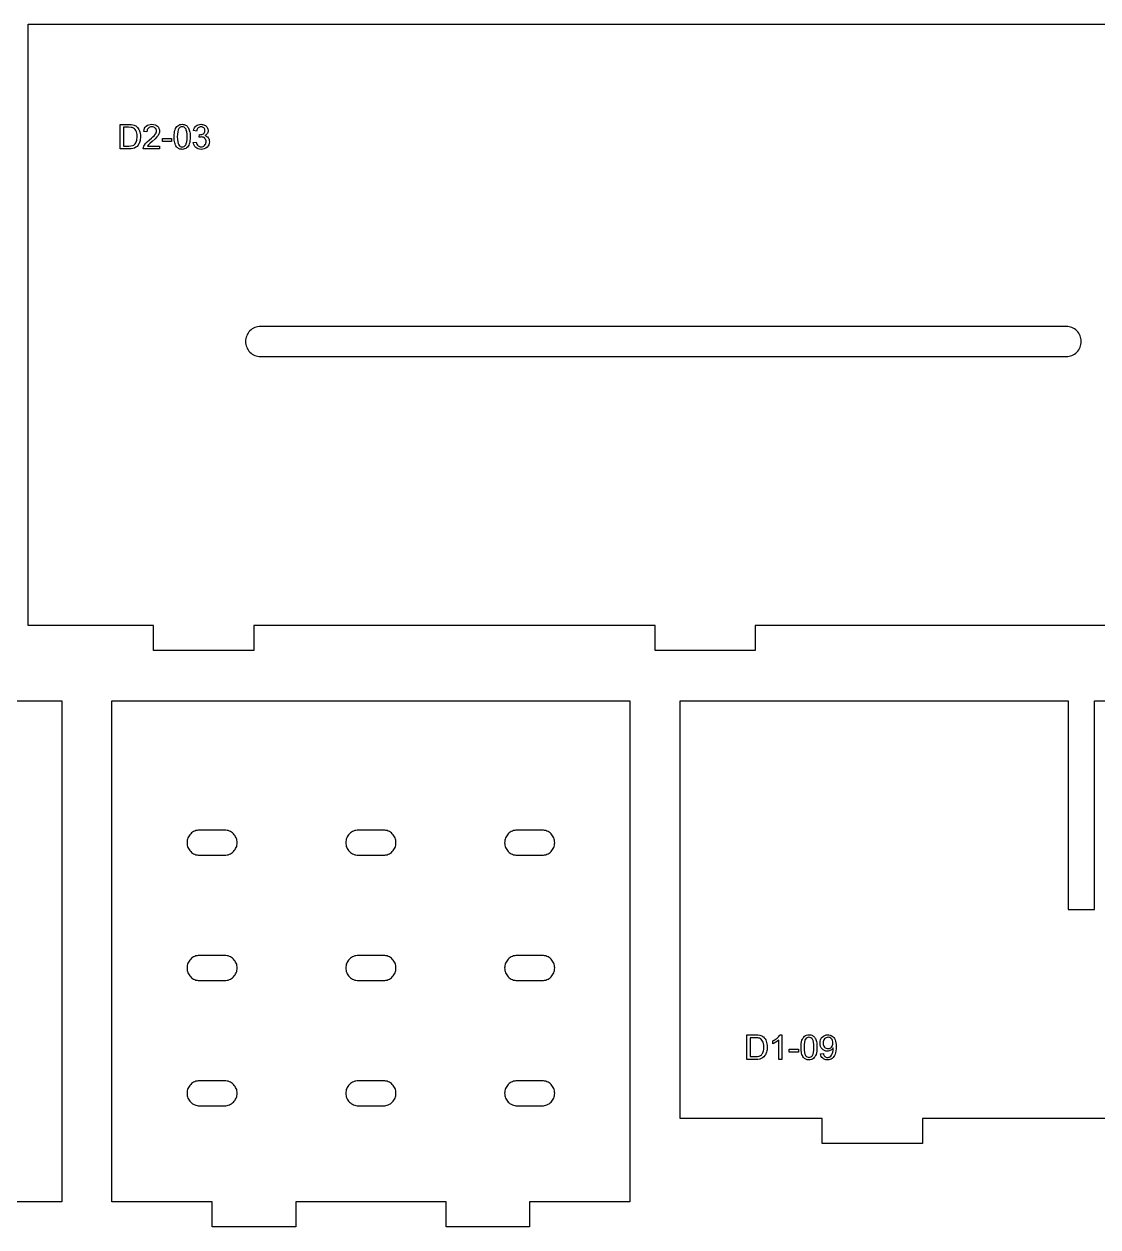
# Model space of a CAD drawing. Header units: millimetres. Extents: x 6 to 576, y -336 to -6.
# Drawn here: x 163.5 to 292, y -150 to -6 of the extents above; entities that cross this region are included whole.
import ezdxf

# ---------------------------------------------------------------- set-up
doc = ezdxf.new("R2010")
doc.units = ezdxf.units.MM
for name, color, linetype in [('cut_inner', 7, 'Continuous'), ('cut_outer', 7, 'Continuous'), ('engrave', 5, 'Continuous')]:
    doc.layers.add(name, color=color, linetype=linetype)

msp = doc.modelspace()

# ---------------------------------------------------------------- linework, layer by layer
at = {"layer": 'cut_inner'}
for points in [[(191.8, -45.8), (288.2, -45.8), (288.38, -45.79), (288.55, -45.77), (288.72, -45.72), (288.89, -45.66), (289.05, -45.59), (289.2, -45.5), (289.34, -45.39), (289.47, -45.27), (289.59, -45.14), (289.7, -45), (289.79, -44.85), (289.86, -44.69), (289.92, -44.52), (289.97, -44.35), (289.99, -44.18), (290, -44), (290, -44), (289.99, -43.82), (289.97, -43.65), (289.92, -43.48), (289.86, -43.31), (289.79, -43.15), (289.7, -43), (289.59, -42.86), (289.47, -42.73), (289.34, -42.61), (289.2, -42.5), (289.05, -42.41), (288.89, -42.34), (288.72, -42.28), (288.55, -42.23), (288.38, -42.21), (288.2, -42.2), (191.8, -42.2), (191.62, -42.21), (191.45, -42.23), (191.28, -42.28), (191.11, -42.34), (190.95, -42.41), (190.8, -42.5), (190.66, -42.61), (190.53, -42.73), (190.41, -42.86), (190.3, -43), (190.21, -43.15), (190.14, -43.31), (190.08, -43.48), (190.03, -43.65), (190.01, -43.82), (190, -44), (190, -44), (190.01, -44.18), (190.03, -44.35), (190.08, -44.52), (190.14, -44.69), (190.21, -44.85), (190.3, -45), (190.41, -45.14), (190.53, -45.27), (190.66, -45.39), (190.8, -45.5), (190.95, -45.59), (191.11, -45.66), (191.28, -45.72), (191.45, -45.77), (191.62, -45.79), (191.8, -45.8)], [(184.5, -105.5), (187.5, -105.5), (187.65, -105.49), (187.79, -105.47), (187.94, -105.44), (188.07, -105.39), (188.21, -105.32), (188.33, -105.25), (188.45, -105.16), (188.56, -105.06), (188.66, -104.95), (188.75, -104.83), (188.82, -104.71), (188.89, -104.57), (188.94, -104.44), (188.97, -104.29), (188.99, -104.15), (189, -104), (189, -104), (188.99, -103.85), (188.97, -103.71), (188.94, -103.56), (188.89, -103.43), (188.82, -103.29), (188.75, -103.17), (188.66, -103.05), (188.56, -102.94), (188.45, -102.84), (188.33, -102.75), (188.21, -102.68), (188.07, -102.61), (187.94, -102.56), (187.79, -102.53), (187.65, -102.51), (187.5, -102.5), (184.5, -102.5), (184.35, -102.51), (184.21, -102.53), (184.06, -102.56), (183.93, -102.61), (183.79, -102.68), (183.67, -102.75), (183.55, -102.84), (183.44, -102.94), (183.34, -103.05), (183.25, -103.17), (183.18, -103.29), (183.11, -103.43), (183.06, -103.56), (183.03, -103.71), (183.01, -103.85), (183, -104), (183, -104), (183.01, -104.15), (183.03, -104.29), (183.06, -104.44), (183.11, -104.57), (183.18, -104.71), (183.25, -104.83), (183.34, -104.95), (183.44, -105.06), (183.55, -105.16), (183.67, -105.25), (183.79, -105.32), (183.93, -105.39), (184.06, -105.44), (184.21, -105.47), (184.35, -105.49), (184.5, -105.5)], [(203.5, -105.5), (206.5, -105.5), (206.65, -105.49), (206.79, -105.47), (206.94, -105.44), (207.07, -105.39), (207.21, -105.32), (207.33, -105.25), (207.45, -105.16), (207.56, -105.06), (207.66, -104.95), (207.75, -104.83), (207.82, -104.71), (207.89, -104.57), (207.94, -104.44), (207.97, -104.29), (207.99, -104.15), (208, -104), (208, -104), (207.99, -103.85), (207.97, -103.71), (207.94, -103.56), (207.89, -103.43), (207.82, -103.29), (207.75, -103.17), (207.66, -103.05), (207.56, -102.94), (207.45, -102.84), (207.33, -102.75), (207.21, -102.68), (207.07, -102.61), (206.94, -102.56), (206.79, -102.53), (206.65, -102.51), (206.5, -102.5), (203.5, -102.5), (203.35, -102.51), (203.21, -102.53), (203.06, -102.56), (202.93, -102.61), (202.79, -102.68), (202.67, -102.75), (202.55, -102.84), (202.44, -102.94), (202.34, -103.05), (202.25, -103.17), (202.18, -103.29), (202.11, -103.43), (202.06, -103.56), (202.03, -103.71), (202.01, -103.85), (202, -104), (202, -104), (202.01, -104.15), (202.03, -104.29), (202.06, -104.44), (202.11, -104.57), (202.18, -104.71), (202.25, -104.83), (202.34, -104.95), (202.44, -105.06), (202.55, -105.16), (202.67, -105.25), (202.79, -105.32), (202.93, -105.39), (203.06, -105.44), (203.21, -105.47), (203.35, -105.49), (203.5, -105.5)], [(222.5, -105.5), (225.5, -105.5), (225.65, -105.49), (225.79, -105.47), (225.94, -105.44), (226.07, -105.39), (226.21, -105.32), (226.33, -105.25), (226.45, -105.16), (226.56, -105.06), (226.66, -104.95), (226.75, -104.83), (226.82, -104.71), (226.89, -104.57), (226.94, -104.44), (226.97, -104.29), (226.99, -104.15), (227, -104), (227, -104), (226.99, -103.85), (226.97, -103.71), (226.94, -103.56), (226.89, -103.43), (226.82, -103.29), (226.75, -103.17), (226.66, -103.05), (226.56, -102.94), (226.45, -102.84), (226.33, -102.75), (226.21, -102.68), (226.07, -102.61), (225.94, -102.56), (225.79, -102.53), (225.65, -102.51), (225.5, -102.5), (222.5, -102.5), (222.35, -102.51), (222.21, -102.53), (222.06, -102.56), (221.93, -102.61), (221.79, -102.68), (221.67, -102.75), (221.55, -102.84), (221.44, -102.94), (221.34, -103.05), (221.25, -103.17), (221.18, -103.29), (221.11, -103.43), (221.06, -103.56), (221.03, -103.71), (221.01, -103.85), (221, -104), (221, -104), (221.01, -104.15), (221.03, -104.29), (221.06, -104.44), (221.11, -104.57), (221.18, -104.71), (221.25, -104.83), (221.34, -104.95), (221.44, -105.06), (221.55, -105.16), (221.67, -105.25), (221.79, -105.32), (221.93, -105.39), (222.06, -105.44), (222.21, -105.47), (222.35, -105.49), (222.5, -105.5)], [(184.5, -120.5), (187.5, -120.5), (187.65, -120.49), (187.79, -120.47), (187.94, -120.44), (188.07, -120.39), (188.21, -120.32), (188.33, -120.25), (188.45, -120.16), (188.56, -120.06), (188.66, -119.95), (188.75, -119.83), (188.82, -119.71), (188.89, -119.57), (188.94, -119.44), (188.97, -119.29), (188.99, -119.15), (189, -119), (189, -119), (188.99, -118.85), (188.97, -118.71), (188.94, -118.56), (188.89, -118.43), (188.82, -118.29), (188.75, -118.17), (188.66, -118.05), (188.56, -117.94), (188.45, -117.84), (188.33, -117.75), (188.21, -117.68), (188.07, -117.61), (187.94, -117.56), (187.79, -117.53), (187.65, -117.51), (187.5, -117.5), (184.5, -117.5), (184.35, -117.51), (184.21, -117.53), (184.06, -117.56), (183.93, -117.61), (183.79, -117.68), (183.67, -117.75), (183.55, -117.84), (183.44, -117.94), (183.34, -118.05), (183.25, -118.17), (183.18, -118.29), (183.11, -118.43), (183.06, -118.56), (183.03, -118.71), (183.01, -118.85), (183, -119), (183, -119), (183.01, -119.15), (183.03, -119.29), (183.06, -119.44), (183.11, -119.57), (183.18, -119.71), (183.25, -119.83), (183.34, -119.95), (183.44, -120.06), (183.55, -120.16), (183.67, -120.25), (183.79, -120.32), (183.93, -120.39), (184.06, -120.44), (184.21, -120.47), (184.35, -120.49), (184.5, -120.5)], [(203.5, -120.5), (206.5, -120.5), (206.65, -120.49), (206.79, -120.47), (206.94, -120.44), (207.07, -120.39), (207.21, -120.32), (207.33, -120.25), (207.45, -120.16), (207.56, -120.06), (207.66, -119.95), (207.75, -119.83), (207.82, -119.71), (207.89, -119.57), (207.94, -119.44), (207.97, -119.29), (207.99, -119.15), (208, -119), (208, -119), (207.99, -118.85), (207.97, -118.71), (207.94, -118.56), (207.89, -118.43), (207.82, -118.29), (207.75, -118.17), (207.66, -118.05), (207.56, -117.94), (207.45, -117.84), (207.33, -117.75), (207.21, -117.68), (207.07, -117.61), (206.94, -117.56), (206.79, -117.53), (206.65, -117.51), (206.5, -117.5), (203.5, -117.5), (203.35, -117.51), (203.21, -117.53), (203.06, -117.56), (202.93, -117.61), (202.79, -117.68), (202.67, -117.75), (202.55, -117.84), (202.44, -117.94), (202.34, -118.05), (202.25, -118.17), (202.18, -118.29), (202.11, -118.43), (202.06, -118.56), (202.03, -118.71), (202.01, -118.85), (202, -119), (202, -119), (202.01, -119.15), (202.03, -119.29), (202.06, -119.44), (202.11, -119.57), (202.18, -119.71), (202.25, -119.83), (202.34, -119.95), (202.44, -120.06), (202.55, -120.16), (202.67, -120.25), (202.79, -120.32), (202.93, -120.39), (203.06, -120.44), (203.21, -120.47), (203.35, -120.49), (203.5, -120.5)], [(222.5, -120.5), (225.5, -120.5), (225.65, -120.49), (225.79, -120.47), (225.94, -120.44), (226.07, -120.39), (226.21, -120.32), (226.33, -120.25), (226.45, -120.16), (226.56, -120.06), (226.66, -119.95), (226.75, -119.83), (226.82, -119.71), (226.89, -119.57), (226.94, -119.44), (226.97, -119.29), (226.99, -119.15), (227, -119), (227, -119), (226.99, -118.85), (226.97, -118.71), (226.94, -118.56), (226.89, -118.43), (226.82, -118.29), (226.75, -118.17), (226.66, -118.05), (226.56, -117.94), (226.45, -117.84), (226.33, -117.75), (226.21, -117.68), (226.07, -117.61), (225.94, -117.56), (225.79, -117.53), (225.65, -117.51), (225.5, -117.5), (222.5, -117.5), (222.35, -117.51), (222.21, -117.53), (222.06, -117.56), (221.93, -117.61), (221.79, -117.68), (221.67, -117.75), (221.55, -117.84), (221.44, -117.94), (221.34, -118.05), (221.25, -118.17), (221.18, -118.29), (221.11, -118.43), (221.06, -118.56), (221.03, -118.71), (221.01, -118.85), (221, -119), (221, -119), (221.01, -119.15), (221.03, -119.29), (221.06, -119.44), (221.11, -119.57), (221.18, -119.71), (221.25, -119.83), (221.34, -119.95), (221.44, -120.06), (221.55, -120.16), (221.67, -120.25), (221.79, -120.32), (221.93, -120.39), (222.06, -120.44), (222.21, -120.47), (222.35, -120.49), (222.5, -120.5)], [(184.5, -135.5), (187.5, -135.5), (187.65, -135.49), (187.79, -135.47), (187.94, -135.44), (188.07, -135.39), (188.21, -135.32), (188.33, -135.25), (188.45, -135.16), (188.56, -135.06), (188.66, -134.95), (188.75, -134.83), (188.82, -134.71), (188.89, -134.57), (188.94, -134.44), (188.97, -134.29), (188.99, -134.15), (189, -134), (189, -134), (188.99, -133.85), (188.97, -133.71), (188.94, -133.56), (188.89, -133.43), (188.82, -133.29), (188.75, -133.17), (188.66, -133.05), (188.56, -132.94), (188.45, -132.84), (188.33, -132.75), (188.21, -132.68), (188.07, -132.61), (187.94, -132.56), (187.79, -132.53), (187.65, -132.51), (187.5, -132.5), (184.5, -132.5), (184.35, -132.51), (184.21, -132.53), (184.06, -132.56), (183.93, -132.61), (183.79, -132.68), (183.67, -132.75), (183.55, -132.84), (183.44, -132.94), (183.34, -133.05), (183.25, -133.17), (183.18, -133.29), (183.11, -133.43), (183.06, -133.56), (183.03, -133.71), (183.01, -133.85), (183, -134), (183, -134), (183.01, -134.15), (183.03, -134.29), (183.06, -134.44), (183.11, -134.57), (183.18, -134.71), (183.25, -134.83), (183.34, -134.95), (183.44, -135.06), (183.55, -135.16), (183.67, -135.25), (183.79, -135.32), (183.93, -135.39), (184.06, -135.44), (184.21, -135.47), (184.35, -135.49), (184.5, -135.5)], [(203.5, -135.5), (206.5, -135.5), (206.65, -135.49), (206.79, -135.47), (206.94, -135.44), (207.07, -135.39), (207.21, -135.32), (207.33, -135.25), (207.45, -135.16), (207.56, -135.06), (207.66, -134.95), (207.75, -134.83), (207.82, -134.71), (207.89, -134.57), (207.94, -134.44), (207.97, -134.29), (207.99, -134.15), (208, -134), (208, -134), (207.99, -133.85), (207.97, -133.71), (207.94, -133.56), (207.89, -133.43), (207.82, -133.29), (207.75, -133.17), (207.66, -133.05), (207.56, -132.94), (207.45, -132.84), (207.33, -132.75), (207.21, -132.68), (207.07, -132.61), (206.94, -132.56), (206.79, -132.53), (206.65, -132.51), (206.5, -132.5), (203.5, -132.5), (203.35, -132.51), (203.21, -132.53), (203.06, -132.56), (202.93, -132.61), (202.79, -132.68), (202.67, -132.75), (202.55, -132.84), (202.44, -132.94), (202.34, -133.05), (202.25, -133.17), (202.18, -133.29), (202.11, -133.43), (202.06, -133.56), (202.03, -133.71), (202.01, -133.85), (202, -134), (202, -134), (202.01, -134.15), (202.03, -134.29), (202.06, -134.44), (202.11, -134.57), (202.18, -134.71), (202.25, -134.83), (202.34, -134.95), (202.44, -135.06), (202.55, -135.16), (202.67, -135.25), (202.79, -135.32), (202.93, -135.39), (203.06, -135.44), (203.21, -135.47), (203.35, -135.49), (203.5, -135.5)], [(222.5, -135.5), (225.5, -135.5), (225.65, -135.49), (225.79, -135.47), (225.94, -135.44), (226.07, -135.39), (226.21, -135.32), (226.33, -135.25), (226.45, -135.16), (226.56, -135.06), (226.66, -134.95), (226.75, -134.83), (226.82, -134.71), (226.89, -134.57), (226.94, -134.44), (226.97, -134.29), (226.99, -134.15), (227, -134), (227, -134), (226.99, -133.85), (226.97, -133.71), (226.94, -133.56), (226.89, -133.43), (226.82, -133.29), (226.75, -133.17), (226.66, -133.05), (226.56, -132.94), (226.45, -132.84), (226.33, -132.75), (226.21, -132.68), (226.07, -132.61), (225.94, -132.56), (225.79, -132.53), (225.65, -132.51), (225.5, -132.5), (222.5, -132.5), (222.35, -132.51), (222.21, -132.53), (222.06, -132.56), (221.93, -132.61), (221.79, -132.68), (221.67, -132.75), (221.55, -132.84), (221.44, -132.94), (221.34, -133.05), (221.25, -133.17), (221.18, -133.29), (221.11, -133.43), (221.06, -133.56), (221.03, -133.71), (221.01, -133.85), (221, -134), (221, -134), (221.01, -134.15), (221.03, -134.29), (221.06, -134.44), (221.11, -134.57), (221.18, -134.71), (221.25, -134.83), (221.34, -134.95), (221.44, -135.06), (221.55, -135.16), (221.67, -135.25), (221.79, -135.32), (221.93, -135.39), (222.06, -135.44), (222.21, -135.47), (222.35, -135.49), (222.5, -135.5)]]:
    msp.add_lwpolyline(points, close=True, dxfattribs=at)
at = {"layer": 'cut_outer'}
for points in [[(191, -81), (179, -81), (179, -78), (164, -78), (164, -6), (316, -6), (316, -78), (306, -78), (306, -81), (294, -81), (294, -78), (251, -78), (251, -81), (239, -81), (239, -78), (191, -78)], [(114, -150), (102, -150), (102, -147), (90, -147), (90, -87), (168, -87), (168, -147), (155, -147), (155, -150), (143, -150), (143, -147), (114, -147)], [(196, -150), (186, -150), (186, -147), (174, -147), (174, -87), (236, -87), (236, -147), (224, -147), (224, -150), (214, -150), (214, -147), (196, -147)], [(259, -140), (259, -137), (242, -137), (242, -87), (288.43, -87), (288.43, -112), (291.57, -112), (291.57, -87), (343.43, -87), (343.43, -112), (346.57, -112), (346.57, -87), (388, -87), (388, -137), (376, -137), (376, -140), (364, -140), (364, -137), (326, -137), (326, -140), (314, -140), (314, -137), (271, -137), (271, -140)]]:
    msp.add_lwpolyline(points, close=True, dxfattribs=at)
at = {"layer": 'engrave'}
for points in [[(175, -20.95), (175, -18.01), (176.01, -18.01), (176.31, -18.02), (176.53, -18.05), (176.66, -18.09), (176.77, -18.14), (176.87, -18.19), (176.96, -18.26), (177.07, -18.37), (177.17, -18.49), (177.25, -18.62), (177.31, -18.77), (177.36, -18.92), (177.4, -19.09), (177.42, -19.27), (177.43, -19.46), (177.42, -19.63), (177.41, -19.78), (177.38, -19.92), (177.35, -20.06), (177.26, -20.29), (177.21, -20.39), (177.15, -20.48), (177.02, -20.64), (176.88, -20.75), (176.72, -20.84), (176.53, -20.9), (176.31, -20.94), (176.06, -20.95), (175, -20.95)], [(175.39, -20.6), (176.02, -20.6), (176.27, -20.59), (176.47, -20.55), (176.62, -20.48), (176.73, -20.4), (176.8, -20.32), (176.86, -20.23), (176.91, -20.13), (176.95, -20.02), (176.98, -19.9), (177.01, -19.77), (177.02, -19.62), (177.03, -19.46), (177.02, -19.24), (176.99, -19.05), (176.94, -18.89), (176.88, -18.75), (176.8, -18.64), (176.71, -18.54), (176.61, -18.47), (176.51, -18.42), (176.42, -18.39), (176.3, -18.37), (176.01, -18.36), (175.39, -18.36), (175.39, -20.6)], [(179.71, -20.6), (179.71, -20.95), (177.77, -20.95), (177.78, -20.82), (177.81, -20.7), (177.85, -20.6), (177.91, -20.5), (178.05, -20.31), (178.25, -20.1), (178.52, -19.86), (178.74, -19.68), (178.92, -19.51), (179.06, -19.37), (179.17, -19.24), (179.24, -19.13), (179.29, -19.02), (179.33, -18.91), (179.34, -18.81), (179.33, -18.7), (179.3, -18.61), (179.25, -18.52), (179.18, -18.45), (179.1, -18.38), (179.01, -18.34), (178.9, -18.31), (178.78, -18.3), (178.66, -18.31), (178.55, -18.34), (178.45, -18.39), (178.37, -18.45), (178.3, -18.54), (178.25, -18.64), (178.22, -18.76), (178.21, -18.89), (177.84, -18.85), (177.87, -18.65), (177.93, -18.48), (178.01, -18.34), (178.12, -18.22), (178.26, -18.12), (178.42, -18.05), (178.59, -18.01), (178.79, -18), (178.99, -18.01), (179.17, -18.06), (179.33, -18.13), (179.46, -18.23), (179.57, -18.36), (179.64, -18.5), (179.69, -18.65), (179.71, -18.82), (179.69, -18.99), (179.63, -19.16), (179.54, -19.34), (179.39, -19.52), (179.17, -19.74), (178.84, -20.04), (178.57, -20.27), (178.42, -20.41), (178.34, -20.5), (178.27, -20.6), (179.71, -20.6)], [(181.46, -19.5), (181.47, -19.25), (181.49, -19.03), (181.52, -18.83), (181.57, -18.66), (181.63, -18.51), (181.7, -18.38), (181.79, -18.27), (181.89, -18.17), (182, -18.1), (182.13, -18.04), (182.27, -18.01), (182.42, -18), (182.53, -18.01), (182.64, -18.02), (182.74, -18.05), (182.83, -18.1), (182.92, -18.15), (183, -18.21), (183.07, -18.29), (183.13, -18.37), (183.18, -18.46), (183.23, -18.57), (183.31, -18.81), (183.34, -18.95), (183.36, -19.11), (183.38, -19.5), (183.37, -19.75), (183.35, -19.97), (183.32, -20.16), (183.27, -20.33), (183.21, -20.48), (183.14, -20.62), (183.05, -20.73), (182.95, -20.82), (182.84, -20.9), (182.71, -20.95), (182.57, -20.99), (182.42, -21), (182.32, -20.99), (182.22, -20.98), (182.13, -20.96), (182.04, -20.92), (181.96, -20.88), (181.89, -20.83), (181.82, -20.76), (181.75, -20.69), (181.68, -20.59), (181.63, -20.48), (181.58, -20.35), (181.54, -20.21), (181.5, -20.06), (181.48, -19.88), (181.46, -19.5)], [(181.83, -19.5), (181.84, -19.83), (181.88, -20.1), (181.93, -20.31), (181.96, -20.39), (182, -20.46), (182.09, -20.57), (182.19, -20.64), (182.3, -20.69), (182.42, -20.7), (182.54, -20.69), (182.65, -20.64), (182.75, -20.57), (182.84, -20.46), (182.88, -20.39), (182.91, -20.31), (182.96, -20.1), (183, -19.83), (183.01, -19.5), (183, -19.17), (182.96, -18.9), (182.91, -18.69), (182.88, -18.6), (182.84, -18.54), (182.75, -18.43), (182.65, -18.36), (182.54, -18.31), (182.42, -18.3), (182.3, -18.31), (182.19, -18.35), (182.1, -18.42), (182.02, -18.51), (181.98, -18.58), (181.94, -18.67), (181.88, -18.89), (181.84, -19.17), (181.83, -19.5)], [(183.75, -20.17), (184.11, -20.12), (184.14, -20.27), (184.19, -20.39), (184.25, -20.49), (184.32, -20.57), (184.4, -20.63), (184.48, -20.67), (184.58, -20.69), (184.68, -20.7), (184.8, -20.69), (184.92, -20.66), (185.02, -20.6), (185.11, -20.53), (185.19, -20.43), (185.24, -20.33), (185.27, -20.21), (185.29, -20.09), (185.28, -19.97), (185.25, -19.86), (185.19, -19.77), (185.12, -19.68), (185.04, -19.61), (184.94, -19.56), (184.83, -19.53), (184.71, -19.52), (184.6, -19.53), (184.46, -19.56), (184.5, -19.24), (184.55, -19.25), (184.67, -19.24), (184.77, -19.22), (184.87, -19.18), (184.97, -19.13), (185.05, -19.06), (185.11, -18.97), (185.14, -18.87), (185.15, -18.76), (185.15, -18.66), (185.12, -18.57), (185.08, -18.5), (185.02, -18.43), (184.95, -18.37), (184.87, -18.33), (184.77, -18.3), (184.67, -18.3), (184.57, -18.3), (184.48, -18.33), (184.4, -18.37), (184.32, -18.43), (184.26, -18.5), (184.21, -18.59), (184.17, -18.7), (184.14, -18.83), (183.78, -18.76), (183.83, -18.59), (183.89, -18.44), (183.98, -18.31), (184.08, -18.2), (184.21, -18.11), (184.34, -18.05), (184.5, -18.01), (184.66, -18), (184.78, -18.01), (184.9, -18.03), (185, -18.06), (185.11, -18.1), (185.2, -18.16), (185.29, -18.23), (185.36, -18.3), (185.42, -18.38), (185.46, -18.48), (185.5, -18.57), (185.52, -18.66), (185.52, -18.76), (185.52, -18.86), (185.5, -18.94), (185.47, -19.03), (185.42, -19.11), (185.36, -19.18), (185.3, -19.25), (185.21, -19.31), (185.12, -19.36), (185.24, -19.4), (185.35, -19.45), (185.44, -19.52), (185.52, -19.61), (185.59, -19.71), (185.63, -19.82), (185.66, -19.94), (185.67, -20.08), (185.65, -20.27), (185.6, -20.44), (185.51, -20.59), (185.39, -20.73), (185.24, -20.85), (185.07, -20.93), (184.88, -20.98), (184.68, -21), (184.49, -20.99), (184.33, -20.94), (184.17, -20.87), (184.04, -20.77), (183.92, -20.65), (183.84, -20.51), (183.78, -20.35), (183.75, -20.17)], [(180.06, -20.07), (180.06, -19.7), (181.16, -19.7), (181.16, -20.07), (180.06, -20.07)], [(250, -129.95), (250, -127.01), (251.01, -127.01), (251.31, -127.02), (251.54, -127.05), (251.66, -127.09), (251.77, -127.14), (251.87, -127.19), (251.97, -127.26), (252.07, -127.37), (252.17, -127.49), (252.25, -127.62), (252.31, -127.77), (252.36, -127.92), (252.4, -128.09), (252.42, -128.27), (252.43, -128.46), (252.42, -128.63), (252.41, -128.78), (252.38, -128.92), (252.35, -129.06), (252.26, -129.29), (252.21, -129.4), (252.15, -129.49), (252.02, -129.64), (251.88, -129.75), (251.72, -129.84), (251.53, -129.9), (251.31, -129.94), (251.06, -129.95), (250, -129.95)], [(250.39, -129.6), (251.02, -129.6), (251.28, -129.59), (251.47, -129.55), (251.62, -129.48), (251.74, -129.4), (251.8, -129.32), (251.86, -129.23), (251.91, -129.14), (251.95, -129.03), (251.98, -128.9), (252.01, -128.77), (252.02, -128.62), (252.03, -128.46), (252.02, -128.24), (251.99, -128.05), (251.94, -127.89), (251.88, -127.75), (251.8, -127.64), (251.71, -127.54), (251.61, -127.47), (251.51, -127.42), (251.42, -127.39), (251.31, -127.37), (251.01, -127.36), (250.39, -127.36), (250.39, -129.6)], [(254.18, -129.95), (253.82, -129.95), (253.82, -127.65), (253.67, -127.78), (253.47, -127.9), (253.27, -128.01), (253.09, -128.09), (253.09, -127.74), (253.24, -127.66), (253.38, -127.58), (253.51, -127.49), (253.62, -127.39), (253.73, -127.29), (253.82, -127.19), (253.89, -127.1), (253.94, -127), (254.18, -127), (254.18, -129.95)], [(256.47, -128.5), (256.47, -128.25), (256.49, -128.03), (256.53, -127.83), (256.57, -127.66), (256.63, -127.51), (256.71, -127.38), (256.79, -127.27), (256.89, -127.17), (257.01, -127.1), (257.13, -127.04), (257.27, -127.01), (257.42, -127), (257.54, -127.01), (257.65, -127.02), (257.75, -127.05), (257.84, -127.1), (257.92, -127.15), (258, -127.21), (258.07, -127.29), (258.13, -127.37), (258.19, -127.46), (258.24, -127.57), (258.32, -127.81), (258.35, -127.95), (258.37, -128.11), (258.38, -128.5), (258.38, -128.75), (258.36, -128.97), (258.32, -129.16), (258.28, -129.34), (258.22, -129.49), (258.14, -129.62), (258.06, -129.73), (257.96, -129.83), (257.85, -129.9), (257.72, -129.96), (257.58, -129.99), (257.42, -130), (257.32, -130), (257.22, -129.98), (257.13, -129.96), (257.05, -129.92), (256.97, -129.88), (256.89, -129.83), (256.82, -129.77), (256.76, -129.7), (256.69, -129.6), (256.63, -129.48), (256.58, -129.36), (256.54, -129.21), (256.51, -129.06), (256.49, -128.89), (256.47, -128.5)], [(256.84, -128.5), (256.85, -128.83), (256.88, -129.1), (256.93, -129.31), (256.97, -129.4), (257.01, -129.46), (257.1, -129.57), (257.2, -129.64), (257.31, -129.69), (257.42, -129.7), (257.54, -129.69), (257.65, -129.64), (257.75, -129.57), (257.84, -129.46), (257.88, -129.4), (257.92, -129.31), (257.97, -129.1), (258, -128.83), (258.01, -128.5), (258, -128.17), (257.97, -127.9), (257.92, -127.69), (257.88, -127.6), (257.84, -127.54), (257.75, -127.43), (257.65, -127.36), (257.54, -127.31), (257.42, -127.3), (257.3, -127.31), (257.2, -127.35), (257.1, -127.42), (257.02, -127.51), (256.98, -127.58), (256.94, -127.67), (256.88, -127.89), (256.85, -128.17), (256.84, -128.5)], [(258.8, -129.27), (259.15, -129.24), (259.18, -129.35), (259.21, -129.45), (259.26, -129.53), (259.32, -129.59), (259.39, -129.64), (259.46, -129.68), (259.54, -129.7), (259.64, -129.7), (259.72, -129.7), (259.79, -129.68), (259.86, -129.66), (259.93, -129.63), (260.04, -129.54), (260.13, -129.42), (260.21, -129.27), (260.27, -129.08), (260.31, -128.86), (260.32, -128.64), (260.32, -128.57), (260.26, -128.65), (260.19, -128.72), (260.11, -128.79), (260.03, -128.85), (259.93, -128.89), (259.83, -128.93), (259.73, -128.95), (259.62, -128.95), (259.44, -128.94), (259.28, -128.89), (259.14, -128.81), (259, -128.69), (258.89, -128.55), (258.81, -128.38), (258.77, -128.2), (258.75, -127.99), (258.77, -127.78), (258.82, -127.59), (258.9, -127.42), (259.01, -127.27), (259.15, -127.15), (259.31, -127.07), (259.48, -127.02), (259.67, -127), (259.81, -127.01), (259.95, -127.04), (260.08, -127.09), (260.2, -127.15), (260.31, -127.24), (260.41, -127.34), (260.49, -127.46), (260.56, -127.59), (260.61, -127.75), (260.65, -127.94), (260.67, -128.17), (260.68, -128.42), (260.67, -128.69), (260.65, -128.93), (260.61, -129.14), (260.56, -129.32), (260.49, -129.47), (260.41, -129.61), (260.31, -129.73), (260.2, -129.83), (260.07, -129.9), (259.93, -129.96), (259.79, -129.99), (259.63, -130), (259.46, -129.99), (259.32, -129.95), (259.18, -129.89), (259.07, -129.81), (258.97, -129.7), (258.89, -129.58), (258.84, -129.43), (258.8, -129.27)], [(260.28, -127.97), (260.27, -127.83), (260.24, -127.7), (260.19, -127.58), (260.12, -127.48), (260.03, -127.4), (259.93, -127.34), (259.83, -127.31), (259.72, -127.3), (259.6, -127.31), (259.49, -127.35), (259.39, -127.41), (259.3, -127.49), (259.22, -127.6), (259.16, -127.72), (259.13, -127.85), (259.12, -128), (259.13, -128.14), (259.16, -128.26), (259.22, -128.37), (259.29, -128.46), (259.38, -128.54), (259.48, -128.59), (259.59, -128.62), (259.71, -128.64), (259.83, -128.62), (259.94, -128.59), (260.03, -128.54), (260.12, -128.46), (260.19, -128.36), (260.24, -128.25), (260.27, -128.12), (260.28, -127.97)], [(255.06, -129.07), (255.06, -128.71), (256.17, -128.71), (256.17, -129.07), (255.06, -129.07)]]:
    msp.add_lwpolyline(points, close=True, dxfattribs=at)

doc.saveas('drawing.dxf')
